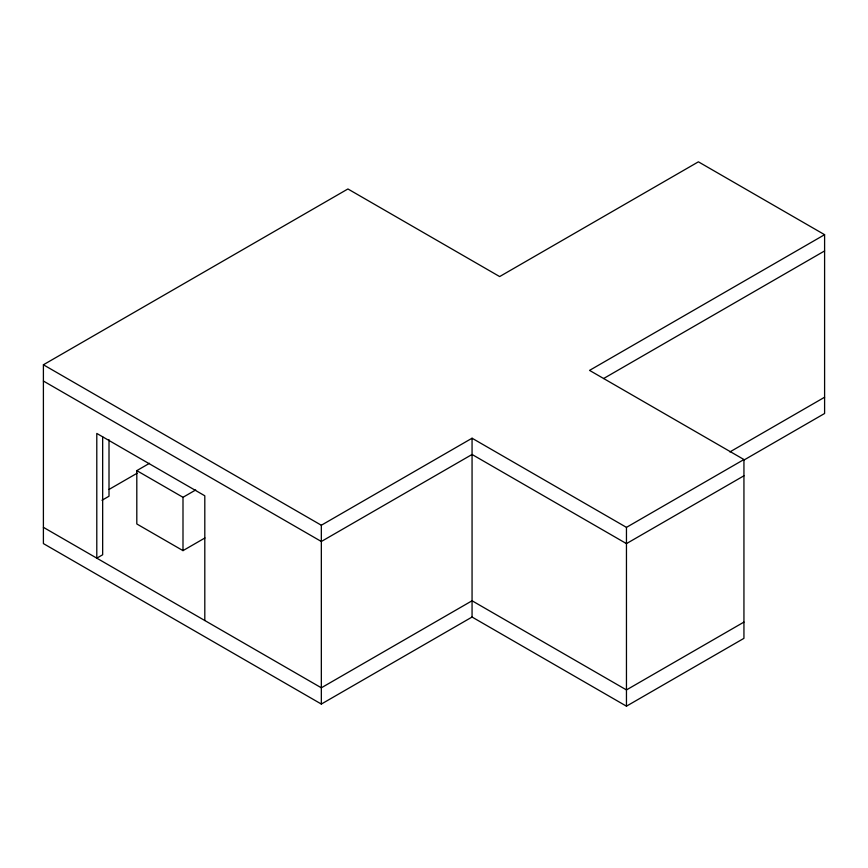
<?xml version="1.0" encoding="UTF-8"?>
<svg xmlns="http://www.w3.org/2000/svg" width="868" height="868" viewBox="0 0 868 868"><rect width="100%" height="100%" fill="white"/><g stroke="black" fill="none" stroke-linecap="round" stroke-linejoin="round"><path stroke-width="1.3" d="M824.6 234.685L589.546 370.386L743.941 459.53L743.941 638.349L626.457 706.172L472.062 617.039L321.334 704.056L43.4 543.585L43.4 364.777L347.916 188.964L499.653 276.567L698.404 161.828L824.6 234.685L824.6 413.493L743.909 460.083M204.935 537.965L182.996 550.627L136.808 523.968L136.808 470.63L149.513 463.295M108.988 489.465L137.101 473.234M101.979 500.283L109.01 496.225L109.01 439.718M136.808 470.63L182.996 497.299L195.701 489.964M43.4 364.777L321.334 525.238L472.062 438.221L626.457 527.364L743.941 459.53M603.575 378.546L824.6 250.939M729.88 451.935L824.6 397.24M743.941 475.794L626.457 543.618L472.062 454.474L321.334 541.491L43.4 381.03M743.941 622.096L626.457 689.919L472.062 600.775L321.334 687.803L43.4 527.332M626.457 527.364L626.457 706.172M472.062 438.221L472.062 617.039M321.334 525.238L321.334 704.056M204.805 620.522L204.805 495.791L96.793 433.436L96.793 558.157L102.663 554.771L102.663 436.821M182.996 497.299L182.996 550.627"/></g></svg>
